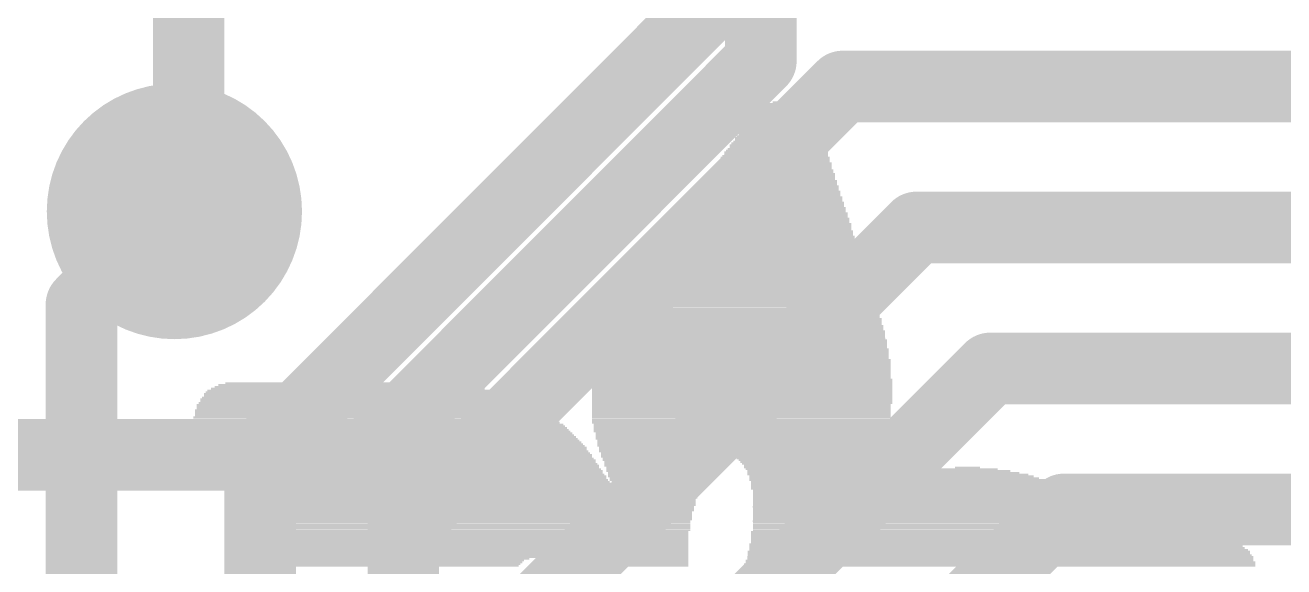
# Model space of a CAD drawing. Extents: x -8.4 to 62, y -6.5 to 32.8.
# Drawn here: x 15.294 to 19.764, y 10.398 to 12.319 of the extents above; entities that cross this region are included whole.
import ezdxf

# ---------------------------------------------------------------- set-up
doc = ezdxf.new("R2010")
doc.units = 0
for name, color, linetype in [('1', 12, 'CONTINUOUS'), ('16', 132, 'CONTINUOUS'), ('18', 110, 'CONTINUOUS'), ('21', 40, 'CONTINUOUS')]:
    doc.layers.add(name, color=color, linetype=linetype)

# ---------------------------------------------------------------- blocks, each defined once
blk = doc.blocks.new('RECT')
blk.add_solid([(-0.5, -0.5), (0.5, -0.5), (-0.5, 0.5), (0.5, 0.5)])
blk = doc.blocks.new('ROUNDV')
at = {"const_width": 0.5}
blk.add_lwpolyline([(0, -0.25, 1), (0, 0.25, 1), (0, -0.25)], format="xyb", dxfattribs=at)

msp = doc.modelspace()

# ---------------------------------------------------------------- linework, layer by layer
at = {"layer": '1', "const_width": 0.254}
for points in [[(17.9356, 12.6016), (16.129, 10.795)], [(18.1976, 12.1016), (16.637, 10.541)], [(20.2432, 12.1016), (18.1976, 12.1016)], [(15.494, 11.3284), (15.8242, 11.6586)], [(17.145, 10.287), (18.4596, 11.6016)], [(18.4596, 11.6016), (20.2432, 11.6016)], [(15.494, 9.3671), (15.494, 11.3284)], [(17.653, 10.033), (18.7216, 11.1016)], [(18.7216, 11.1016), (20.2432, 11.1016)], [(16.129, 10.795), (16.129, 4.699)], [(18.9836, 10.6016), (18.161, 9.779)], [(20.2432, 10.6016), (18.9836, 10.6016)], [(16.637, 10.541), (16.637, 4.953)], [(17.145, 5.207), (17.145, 10.287)]]:
    msp.add_lwpolyline(points, dxfattribs=at)
at = {"layer": '1', "const_width": 0.127}
for points in [[(18.1976, 12.1651, 1), (18.1976, 12.0381)], [(18.2425, 12.0567, 1), (18.1527, 12.1465)], [(15.8691, 11.6137, 1), (15.7793, 11.7035)], [(18.4596, 11.6651, 1), (18.4596, 11.5381)], [(18.5045, 11.5567, 1), (18.4147, 11.6465)], [(15.5575, 11.3284, 1), (15.4305, 11.3284)], [(15.4491, 11.3733, 1), (15.5389, 11.2835)], [(18.7216, 11.1651, 1), (18.7216, 11.0381)], [(18.7665, 11.0567, 1), (18.6767, 11.1465)], [(16.1925, 10.795, 1), (16.0655, 10.795)], [(16.0841, 10.8399, 1), (16.1739, 10.7501)], [(18.9836, 10.6651, 1), (18.9836, 10.5381)], [(19.0285, 10.5567, 1), (18.9387, 10.6465)], [(16.7005, 10.541, 1), (16.5735, 10.541)], [(16.5921, 10.5859, 1), (16.6819, 10.4961)], [(17.2085, 10.287, 1), (17.0815, 10.287)]]:
    msp.add_lwpolyline(points, format="xyb", dxfattribs=at)
at = {"layer": '16', "const_width": 0.254}
for points in [[(17.907, 12.192), (17.907, 17.272)], [(15.875, 17.145), (15.875, 11.7094)], [(16.51, 10.795), (17.907, 12.192)], [(15.875, 11.7094), (15.8242, 11.6586)], [(16.51, 10.795), (14.859, 10.795)]]:
    msp.add_lwpolyline(points, dxfattribs=at)
at = {"layer": '16', "const_width": 0.127}
for points in [[(17.9519, 12.1471, 1), (17.8621, 12.2369)], [(17.8435, 12.192, 1), (17.9705, 12.192)], [(15.9199, 11.6645, 1), (15.8301, 11.7543)], [(15.7793, 11.7035, 1), (15.8691, 11.6137)], [(15.8115, 11.7094, 1), (15.9385, 11.7094)], [(16.51, 10.7315, 1), (16.51, 10.8585)], [(16.4651, 10.8399, 1), (16.5549, 10.7501)]]:
    msp.add_lwpolyline(points, format="xyb", dxfattribs=at)

# ---------------------------------------------------------------- block references
at = {"layer": '18', "xscale": 0.9064, "yscale": 0.9064}
msp.add_blockref('ROUNDV', (15.8242, 11.6586), dxfattribs=at)
msp.add_blockref('ROUNDV', (15.8242, 11.6586), dxfattribs=at)
at = {"layer": '21'}
for p, xscale, yscale in [((17.9864, 12.0269), 0.1524, 0.0064), ((17.9832, 12.0333), 0.1334, 0.0063), ((17.98, 12.0396), 0.1016, 0.0064), ((17.9801, 12.046), 0.0635, 0.0063), ((17.9801, 11.9761), 0.2413, 0.0064), ((17.9832, 11.9825), 0.235, 0.0063), ((17.9832, 11.9952), 0.2222, 0.0063), ((17.9832, 11.9888), 0.2222, 0.0064), ((17.9832, 12.0015), 0.2096, 0.0064), ((17.9832, 12.0079), 0.1968, 0.0063), ((17.9832, 12.0142), 0.1842, 0.0064), ((17.9832, 12.0206), 0.1714, 0.0063), ((17.9736, 11.938), 0.2921, 0.0064), ((17.9736, 11.9317), 0.2921, 0.0063), ((17.9769, 11.9444), 0.2857, 0.0063), ((17.9769, 11.9507), 0.2731, 0.0064), ((17.9769, 11.9634), 0.2603, 0.0064), ((17.9801, 11.9571), 0.2667, 0.0063), ((17.98, 11.9698), 0.254, 0.0063), ((17.9673, 11.8872), 0.3429, 0.0064), ((17.9642, 11.8936), 0.3365, 0.0063), ((17.9673, 11.8999), 0.3302, 0.0064), ((17.9705, 11.9063), 0.3238, 0.0063), ((17.9705, 11.919), 0.3112, 0.0063), ((17.9705, 11.9126), 0.3112, 0.0064), ((17.9737, 11.9253), 0.3048, 0.0064), ((17.9578, 11.8491), 0.3874, 0.0064), ((17.9578, 11.8428), 0.3874, 0.0063), ((17.9578, 11.8555), 0.3746, 0.0063), ((17.961, 11.8681), 0.3683, 0.0063), ((17.961, 11.8618), 0.3683, 0.0064), ((17.961, 11.8745), 0.3556, 0.0064), ((17.9642, 11.8809), 0.3493, 0.0063), ((17.9483, 11.8047), 0.4318, 0.0063), ((17.9483, 11.7983), 0.4318, 0.0064), ((17.9483, 11.811), 0.4191, 0.0064), ((17.9515, 11.8237), 0.4127, 0.0064), ((17.9515, 11.8174), 0.4127, 0.0063), ((17.9546, 11.83), 0.4064, 0.0063), ((17.9547, 11.8364), 0.3937, 0.0064), ((17.9388, 11.7602), 0.4763, 0.0064), ((17.9388, 11.7538), 0.4763, 0.0063), ((17.942, 11.7666), 0.4699, 0.0063), ((17.9419, 11.7729), 0.4572, 0.0064), ((17.9451, 11.7856), 0.4508, 0.0064), ((17.9451, 11.7793), 0.4508, 0.0063), ((17.9483, 11.7919), 0.4445, 0.0063), ((17.9292, 11.7157), 0.5207, 0.0063), ((17.9324, 11.7094), 0.527, 0.0064), ((17.9324, 11.7221), 0.5144, 0.0064), ((17.9324, 11.7348), 0.5016, 0.0064), ((17.9356, 11.7285), 0.508, 0.0063), ((17.9355, 11.7412), 0.4953, 0.0063), ((17.9388, 11.7475), 0.4889, 0.0064), ((17.9229, 11.6713), 0.5715, 0.0064), ((17.9229, 11.665), 0.5715, 0.0063), ((17.9229, 11.6776), 0.5588, 0.0063), ((17.9261, 11.6904), 0.5525, 0.0063), ((17.9261, 11.684), 0.5525, 0.0064), ((17.9261, 11.6967), 0.5397, 0.0064), ((17.9292, 11.7031), 0.5334, 0.0063), ((17.9102, 11.6205), 0.6223, 0.0064), ((17.9134, 11.6269), 0.6159, 0.0063), ((17.9165, 11.6332), 0.6096, 0.0064), ((17.9166, 11.6459), 0.5969, 0.0064), ((17.9166, 11.6395), 0.5969, 0.0063), ((17.9197, 11.6523), 0.5906, 0.0063), ((17.9197, 11.6586), 0.5778, 0.0064), ((17.9007, 11.5761), 0.6667, 0.0063), ((17.9038, 11.5824), 0.6604, 0.0064), ((17.907, 11.5888), 0.654, 0.0063), ((17.907, 11.6014), 0.6414, 0.0063), ((17.907, 11.5951), 0.6414, 0.0064), ((17.9102, 11.6078), 0.635, 0.0064), ((17.9134, 11.6142), 0.6287, 0.0063), ((17.8943, 11.538), 0.7048, 0.0063), ((17.8975, 11.5316), 0.7112, 0.0064), ((17.8974, 11.5443), 0.6985, 0.0064), ((17.8975, 11.557), 0.6858, 0.0064), ((17.9007, 11.5507), 0.6921, 0.0063), ((17.9007, 11.5633), 0.6795, 0.0063), ((17.9039, 11.5697), 0.6731, 0.0064), ((17.8848, 11.4871), 0.762, 0.0063), ((17.888, 11.4935), 0.7557, 0.0064), ((17.888, 11.4999), 0.7429, 0.0063), ((17.8911, 11.5126), 0.7366, 0.0063), ((17.8911, 11.5062), 0.7366, 0.0064), ((17.8911, 11.5189), 0.7239, 0.0064), ((17.8943, 11.5252), 0.7176, 0.0063), ((17.8753, 11.4427), 0.8065, 0.0064), ((17.8785, 11.449), 0.8001, 0.0063), ((17.8816, 11.4554), 0.7938, 0.0064), ((17.8816, 11.4681), 0.781, 0.0064), ((17.8816, 11.4618), 0.781, 0.0063), ((17.8816, 11.4745), 0.7684, 0.0063), ((17.8848, 11.4808), 0.762, 0.0064), ((17.8658, 11.3983), 0.8509, 0.0063), ((17.8689, 11.4046), 0.8446, 0.0064), ((17.8689, 11.4173), 0.8318, 0.0064), ((17.8721, 11.4109), 0.8382, 0.0063), ((17.8721, 11.4237), 0.8255, 0.0063), ((17.8753, 11.43), 0.8191, 0.0064), ((17.8753, 11.4364), 0.8065, 0.0063), ((17.8626, 11.3538), 0.8953, 0.0064), ((17.8626, 11.3665), 0.8827, 0.0064), ((17.8626, 11.3602), 0.8827, 0.0063), ((17.8658, 11.3728), 0.8763, 0.0063), ((17.8657, 11.3856), 0.8636, 0.0063), ((17.8657, 11.3792), 0.8636, 0.0064), ((17.8689, 11.3919), 0.8572, 0.0064), ((17.8562, 11.3094), 0.9334, 0.0063), ((17.8593, 11.3157), 0.9271, 0.0064), ((17.8562, 11.3221), 0.9208, 0.0063), ((17.8594, 11.3347), 0.9144, 0.0063), ((17.8594, 11.3284), 0.9144, 0.0064), ((17.8593, 11.3475), 0.9017, 0.0063), ((17.8593, 11.3411), 0.9017, 0.0064), ((17.853, 11.2713), 0.9652, 0.0063), ((17.853, 11.2649), 0.9652, 0.0064), ((17.853, 11.284), 0.9525, 0.0063), ((17.8562, 11.2776), 0.9588, 0.0064), ((17.853, 11.2967), 0.9398, 0.0063), ((17.8562, 11.2903), 0.9462, 0.0064), ((17.8562, 11.303), 0.9334, 0.0064), ((17.8498, 11.2268), 0.9969, 0.0064), ((17.8498, 11.2205), 0.9969, 0.0063), ((17.8498, 11.2395), 0.9843, 0.0064), ((17.853, 11.2332), 0.9906, 0.0063), ((17.8498, 11.2586), 0.9715, 0.0063), ((17.853, 11.2522), 0.9779, 0.0064), ((17.853, 11.2459), 0.9779, 0.0063), ((17.8467, 11.1887), 1.016, 0.0064), ((17.8467, 11.1824), 1.016, 0.0063), ((17.8467, 11.176), 1.016, 0.0064), ((17.8498, 11.2014), 1.0097, 0.0064), ((17.8498, 11.1951), 1.0097, 0.0063), ((17.8467, 11.2078), 1.0033, 0.0063), ((17.8498, 11.2141), 0.9969, 0.0064), ((17.8435, 11.1506), 1.035, 0.0064), ((17.8435, 11.1443), 1.035, 0.0063), ((17.8435, 11.1379), 1.035, 0.0064), ((17.8467, 11.1316), 1.0414, 0.0063), ((17.8467, 11.1697), 1.0287, 0.0063), ((17.8467, 11.1633), 1.0287, 0.0064), ((17.8467, 11.157), 1.0287, 0.0063), ((17.8404, 11.0935), 1.0541, 0.0063), ((17.8404, 11.0871), 1.0541, 0.0064), ((17.8435, 11.1252), 1.0478, 0.0064), ((17.8435, 11.1189), 1.0478, 0.0063), ((17.8435, 11.1125), 1.0478, 0.0064), ((17.8435, 11.1062), 1.0478, 0.0063), ((17.8435, 11.0998), 1.0478, 0.0064), ((16.418, 11.0427), 0.8763, 0.0063), ((16.402, 11.049), 0.7937, 0.0064), ((17.8403, 11.0617), 1.0668, 0.0064), ((17.8403, 11.0554), 1.0668, 0.0063), ((17.8403, 11.049), 1.0668, 0.0064), ((17.8403, 11.0427), 1.0668, 0.0063), ((17.8404, 11.0808), 1.0541, 0.0063), ((17.8404, 11.0744), 1.0541, 0.0064), ((17.8404, 11.0681), 1.0541, 0.0063), ((16.4782, 10.9982), 1.1113, 0.0064), ((16.4624, 11.0109), 1.0668, 0.0064), ((16.4719, 11.0046), 1.0858, 0.0063), ((16.456, 11.0173), 1.0414, 0.0063), ((16.4465, 11.0236), 1.0096, 0.0064), ((16.4401, 11.03), 0.9715, 0.0063), ((16.4306, 11.0363), 0.9271, 0.0064), ((17.8403, 11.0363), 1.0668, 0.0064), ((17.8403, 11.03), 1.0668, 0.0063), ((17.8403, 11.0236), 1.0668, 0.0064), ((17.8403, 11.0173), 1.0668, 0.0063), ((17.8403, 11.0109), 1.0668, 0.0064), ((17.8403, 11.0046), 1.0668, 0.0063), ((17.8403, 10.9982), 1.0668, 0.0064), ((16.5131, 10.9538), 1.2319, 0.0063), ((16.4973, 10.9728), 1.1874, 0.0064), ((16.5037, 10.9665), 1.2001, 0.0063), ((16.51, 10.9601), 1.2128, 0.0064), ((16.4941, 10.9792), 1.1684, 0.0063), ((16.491, 10.9855), 1.1493, 0.0064), ((16.4815, 10.9919), 1.1303, 0.0063), ((17.8403, 10.9919), 1.0668, 0.0063), ((17.8403, 10.9855), 1.0668, 0.0064), ((17.8403, 10.9792), 1.0668, 0.0063), ((17.8372, 10.9728), 1.0605, 0.0064), ((17.8372, 10.9665), 1.0605, 0.0063), ((17.8372, 10.9601), 1.0605, 0.0064), ((17.8372, 10.9538), 1.0605, 0.0063), ((16.5354, 10.922), 1.289, 0.0064), ((16.5386, 10.9157), 1.2954, 0.0063), ((16.5418, 10.9093), 1.3017, 0.0064), ((16.5291, 10.9284), 1.2763, 0.0063), ((16.5195, 10.9474), 1.2446, 0.0064), ((16.5227, 10.9411), 1.251, 0.0063), ((16.5291, 10.9347), 1.2637, 0.0064), ((17.8372, 10.9474), 1.0605, 0.0064), ((17.8372, 10.9411), 1.0605, 0.0063), ((17.8372, 10.9347), 1.0605, 0.0064), ((17.8372, 10.9284), 1.0605, 0.0063), ((17.8372, 10.922), 1.0605, 0.0064), ((17.8372, 10.9157), 1.0605, 0.0063), ((17.834, 10.9093), 1.0541, 0.0064), ((16.5481, 10.903), 1.3144, 0.0063), ((16.5544, 10.8966), 1.3145, 0.0064), ((16.5576, 10.8902), 1.3208, 0.0063), ((16.5608, 10.8839), 1.3272, 0.0064), ((16.564, 10.8776), 1.3335, 0.0063), ((16.5704, 10.8712), 1.3335, 0.0064), ((16.5735, 10.8649), 1.3398, 0.0063), ((17.8372, 10.903), 1.0477, 0.0063), ((17.8372, 10.8966), 1.0477, 0.0064), ((17.8372, 10.8902), 1.0477, 0.0063), ((17.8372, 10.8839), 1.0477, 0.0064), ((17.834, 10.8776), 1.0414, 0.0063), ((17.8372, 10.8712), 1.0351, 0.0064), ((17.8372, 10.8649), 1.0351, 0.0063), ((16.5799, 10.8585), 1.3399, 0.0064), ((16.583, 10.8521), 1.3462, 0.0063), ((16.5894, 10.8458), 1.3462, 0.0064), ((16.5925, 10.8395), 1.3525, 0.0063), ((16.5989, 10.8331), 1.3526, 0.0064), ((16.6021, 10.8268), 1.3589, 0.0063), ((16.6085, 10.8204), 1.3589, 0.0064), ((16.6116, 10.814), 1.3526, 0.0063), ((17.8372, 10.8585), 1.0351, 0.0064), ((17.834, 10.8521), 1.0287, 0.0063), ((17.8372, 10.8458), 1.0223, 0.0064), ((17.8372, 10.8395), 1.0223, 0.0063), ((17.8372, 10.8331), 1.0223, 0.0064), ((17.834, 10.8268), 1.016, 0.0063), ((17.8372, 10.8204), 1.0097, 0.0064), ((17.8372, 10.814), 1.0097, 0.0063), ((16.618, 10.8077), 1.3525, 0.0064), ((16.6212, 10.8014), 1.3589, 0.0063), ((16.6274, 10.795), 1.3589, 0.0064), ((16.6306, 10.7887), 1.3525, 0.0063), ((16.6339, 10.7823), 1.3589, 0.0064), ((16.6402, 10.7759), 1.3589, 0.0063), ((16.6434, 10.7696), 1.3525, 0.0064), ((17.834, 10.8077), 1.0033, 0.0064), ((17.834, 10.7887), 0.9906, 0.0063), ((17.8372, 10.8014), 0.9969, 0.0063), ((17.8372, 10.795), 0.9969, 0.0064), ((17.5609, 10.7823), 0.4318, 0.0064), ((17.5546, 10.7759), 0.4191, 0.0063), ((17.5546, 10.7696), 0.4064, 0.0064), ((18.0753, 10.7823), 0.508, 0.0064), ((18.0753, 10.7759), 0.4953, 0.0063), ((18.0785, 10.7696), 0.4889, 0.0064), ((16.6497, 10.7633), 1.3526, 0.0063), ((16.6529, 10.7569), 1.3589, 0.0064), ((16.6561, 10.7506), 1.3525, 0.0063), ((16.6624, 10.7442), 1.3526, 0.0064), ((16.6655, 10.7378), 1.3589, 0.0063), ((16.6687, 10.7315), 1.3525, 0.0064), ((16.6751, 10.7252), 1.3526, 0.0063), ((17.5514, 10.7633), 0.4, 0.0063), ((17.5482, 10.7569), 0.3937, 0.0064), ((17.5482, 10.7506), 0.381, 0.0063), ((17.545, 10.7442), 0.3747, 0.0064), ((17.5419, 10.7378), 0.3683, 0.0063), ((17.545, 10.7315), 0.3619, 0.0064), ((17.5419, 10.7252), 0.3556, 0.0063), ((18.0816, 10.7633), 0.4826, 0.0063), ((18.0816, 10.7569), 0.4699, 0.0064), ((18.0816, 10.7506), 0.4699, 0.0063), ((18.0816, 10.7442), 0.4572, 0.0064), ((18.0848, 10.7378), 0.4508, 0.0063), ((18.0816, 10.7315), 0.4445, 0.0064), ((18.0816, 10.7252), 0.4445, 0.0063), ((18.6531, 10.7252), 0.4064, 0.0063), ((18.65, 10.7315), 0.3493, 0.0064), ((18.6468, 10.7378), 0.2921, 0.0063), ((18.6436, 10.7442), 0.2096, 0.0064), ((18.6405, 10.7506), 0.0889, 0.0063), ((16.6815, 10.7188), 1.3525, 0.0064), ((16.6815, 10.7125), 1.3525, 0.0063), ((16.6878, 10.7061), 1.3526, 0.0064), ((16.6942, 10.6997), 1.3525, 0.0063), ((16.8624, 10.6934), 1.6764, 0.0064), ((16.8624, 10.6871), 1.6764, 0.0063), ((16.8624, 10.6807), 1.6637, 0.0064), ((17.5387, 10.7188), 0.3492, 0.0064), ((17.5419, 10.7125), 0.3429, 0.0063), ((17.5387, 10.7061), 0.3366, 0.0064), ((17.5419, 10.6997), 0.3302, 0.0063), ((18.0816, 10.7188), 0.4318, 0.0064), ((18.0816, 10.7125), 0.4318, 0.0063), ((18.0785, 10.7061), 0.4255, 0.0064), ((18.0785, 10.6997), 0.4127, 0.0063), ((18.0785, 10.6934), 0.4127, 0.0064), ((18.0753, 10.6871), 0.4064, 0.0063), ((18.0721, 10.6807), 0.4, 0.0064), ((18.6722, 10.6807), 0.6477, 0.0064), ((18.669, 10.6871), 0.616, 0.0063), ((18.6626, 10.6934), 0.5905, 0.0064), ((18.6594, 10.6997), 0.5461, 0.0063), ((18.6594, 10.7061), 0.5207, 0.0064), ((18.6563, 10.7125), 0.4762, 0.0063), ((18.6532, 10.7188), 0.4445, 0.0064), ((16.8656, 10.6744), 1.6574, 0.0063), ((16.8656, 10.668), 1.6446, 0.0064), ((16.8656, 10.6616), 1.6446, 0.0063), ((16.8688, 10.6553), 1.6383, 0.0064), ((16.8688, 10.649), 1.6256, 0.0063), ((16.8688, 10.6426), 1.6256, 0.0064), ((16.8688, 10.6363), 1.6129, 0.0063), ((18.0721, 10.6744), 0.4, 0.0063), ((18.0721, 10.668), 0.3874, 0.0064), ((18.0689, 10.6616), 0.381, 0.0063), ((18.0594, 10.6363), 0.362, 0.0063), ((18.0658, 10.6553), 0.3747, 0.0064), ((18.0658, 10.649), 0.3747, 0.0063), ((18.0626, 10.6426), 0.3683, 0.0064), ((18.7071, 10.6363), 0.8572, 0.0063), ((18.7007, 10.6426), 0.8319, 0.0064), ((18.6975, 10.649), 0.8001, 0.0063), ((18.6913, 10.6553), 0.7747, 0.0064), ((18.6849, 10.6616), 0.7366, 0.0063), ((18.6817, 10.668), 0.7176, 0.0064), ((18.6754, 10.6744), 0.6795, 0.0063), ((16.872, 10.6299), 1.6065, 0.0064), ((16.8751, 10.6235), 1.6002, 0.0063), ((16.8751, 10.6172), 1.6002, 0.0064), ((16.8752, 10.6109), 1.5875, 0.0063), ((16.8783, 10.6045), 1.5812, 0.0064), ((16.8815, 10.5982), 1.5748, 0.0063), ((16.8783, 10.5918), 1.5684, 0.0064), ((18.0562, 10.6299), 0.3556, 0.0064), ((18.0562, 10.6235), 0.3556, 0.0063), ((18.0498, 10.6109), 0.3429, 0.0063), ((18.0467, 10.6045), 0.3366, 0.0064), ((18.0435, 10.5982), 0.3302, 0.0063), ((18.0435, 10.5918), 0.3302, 0.0064), ((18.0531, 10.6172), 0.3493, 0.0064), ((18.7484, 10.5918), 1.0541, 0.0064), ((18.7421, 10.5982), 1.0287, 0.0063), ((18.7388, 10.6045), 0.9969, 0.0064), ((18.7325, 10.6109), 0.9716, 0.0063), ((18.723, 10.6172), 0.9398, 0.0064), ((18.7198, 10.6235), 0.9208, 0.0063), ((18.7135, 10.6299), 0.8827, 0.0064), ((16.8815, 10.5854), 1.5621, 0.0063), ((16.8847, 10.5791), 1.5557, 0.0064), ((16.8878, 10.5728), 1.5494, 0.0063), ((16.8878, 10.5664), 1.5494, 0.0064), ((16.8879, 10.5601), 1.5367, 0.0063), ((16.891, 10.5537), 1.5304, 0.0064), ((16.8942, 10.5473), 1.524, 0.0063), ((18.0372, 10.5791), 0.3175, 0.0064), ((18.034, 10.5728), 0.3112, 0.0063), ((18.6182, 10.5664), 1.4796, 0.0064), ((18.6245, 10.5601), 1.4923, 0.0063), ((18.6468, 10.5473), 1.5367, 0.0063), ((18.0404, 10.5854), 0.3239, 0.0063), ((18.6373, 10.5537), 1.5177, 0.0064), ((18.7674, 10.5728), 1.143, 0.0063), ((18.7611, 10.5791), 1.1049, 0.0064), ((18.7579, 10.5854), 1.0858, 0.0063), ((16.8942, 10.541), 1.524, 0.0064), ((16.8973, 10.5347), 1.5177, 0.0063), ((16.9005, 10.5283), 1.5113, 0.0064), ((16.9005, 10.522), 1.4986, 0.0063), ((16.9005, 10.5156), 1.4986, 0.0064), ((16.9037, 10.5092), 1.4922, 0.0063), ((16.9069, 10.5029), 1.4859, 0.0064), ((18.6817, 10.522), 1.6192, 0.0063), ((18.6944, 10.5156), 1.6446, 0.0064), ((18.704, 10.5092), 1.6637, 0.0063), ((18.7135, 10.5029), 1.6827, 0.0064), ((18.6563, 10.541), 1.5558, 0.0064), ((18.6658, 10.5347), 1.5748, 0.0063), ((18.6785, 10.5283), 1.6002, 0.0064), ((16.9069, 10.4966), 1.4859, 0.0063), ((16.9101, 10.4902), 1.4795, 0.0064), ((16.9132, 10.4839), 1.4732, 0.0063), ((16.9164, 10.4775), 1.4668, 0.0064), ((16.9164, 10.4711), 1.4668, 0.0063), ((16.9196, 10.4648), 1.4605, 0.0064), ((16.9228, 10.4585), 1.4541, 0.0063), ((18.7356, 10.4775), 1.7399, 0.0064), ((18.742, 10.4711), 1.7526, 0.0063), ((18.7452, 10.4648), 1.759, 0.0064), ((18.7516, 10.4585), 1.7717, 0.0063), ((18.7198, 10.4966), 1.6954, 0.0063), ((18.7294, 10.4902), 1.7145, 0.0064), ((18.7357, 10.4839), 1.7272, 0.0063), ((16.9259, 10.4521), 1.4478, 0.0064), ((16.9259, 10.4458), 1.4478, 0.0063), ((16.9291, 10.4394), 1.4414, 0.0064), ((16.6655, 10.433), 0.9017, 0.0063), ((16.6529, 10.4267), 0.8636, 0.0064), ((16.6434, 10.4204), 0.8445, 0.0063), ((16.6434, 10.414), 0.8319, 0.0064), ((17.399, 10.433), 0.5016, 0.0063), ((17.4212, 10.4267), 0.4572, 0.0064), ((17.4371, 10.4204), 0.4254, 0.0063), ((17.4466, 10.414), 0.4064, 0.0064), ((18.7547, 10.4204), 1.8034, 0.0063), ((18.7579, 10.414), 1.8098, 0.0064), ((18.7516, 10.4521), 1.7843, 0.0064), ((18.7516, 10.4458), 1.7843, 0.0063), ((18.7548, 10.4394), 1.7907, 0.0064), ((18.7579, 10.433), 1.797, 0.0063), ((18.7579, 10.4267), 1.797, 0.0064), ((16.6402, 10.4013), 0.8128, 0.0064), ((16.6434, 10.4077), 0.8191, 0.0063), ((17.4562, 10.4077), 0.3873, 0.0063), ((17.4625, 10.4013), 0.3746, 0.0064), ((18.7548, 10.4077), 1.8161, 0.0063), ((18.7548, 10.4013), 1.8161, 0.0064)]:
    msp.add_blockref('RECT', p, dxfattribs=dict(at, xscale=xscale, yscale=yscale))

doc.saveas('drawing.dxf')
